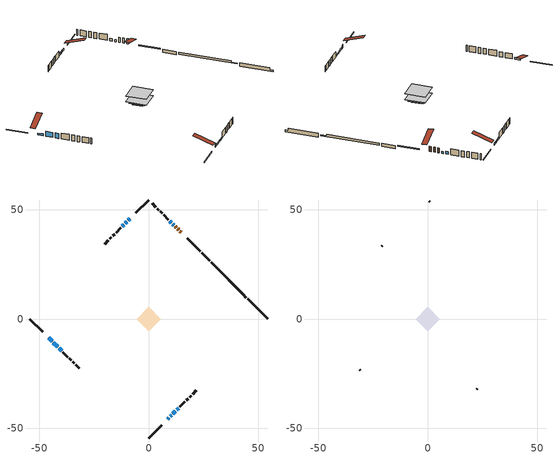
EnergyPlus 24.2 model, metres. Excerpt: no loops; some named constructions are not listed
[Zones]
conditioned space
 floor adiabatic (Floor2 construction): -4.76,0 0,4.76 4.76,0 0,-4.76 z0.91
 floor adiabatic (AdiabaticFloorConstruction): -5.56,0 0,5.56 5.56,0 0,-5.56 z0.91
 floor foundation (Slab1 construction): -2.88,0 0,2.88 2.88,0 0,-2.88 z-0.82
 floor foundation (Slab2 construction): -4.3,0 0,4.3 4.3,0 0,-4.3 z0
 floor foundation (Slab2 construction 1): -2.05,0 0,2.05 2.05,0 0,-2.05 z-0.3
 wall outside (RimJoist1 construction): 0,-54.35 5.92,-48.43 / -54.35,0 -48.43,-5.92 / 0,54.35 -5.92,48.43 / 23.5,30.85 17.58,36.77 z0.91:1.21
 wall outside (AdiabaticWallConstruction 1): 14.83,39.51 14.26,40.09 / 13.61,40.74 13.22,41.13 / 12.56,41.79 12.09,42.26 z0.91:2.94
 wall outside (AdiabaticWallConstruction): 11.44,42.91 10.97,43.38 / -8.66,45.69 -9.35,45 / -10,44.35 -10.69,43.66 z0.91:1.73; 10.31,44.04 9.63,44.72 z0.91:1.98; 8.66,-45.69 9.16,-45.18 z0.91:2.23; 9.82,-44.53 10.4,-43.95 z0.91:1.62; -11.34,43.01 -12.04,42.31 z0.91:1.9; 11.05,-43.3 12.2,-42.14 z0.91:1.57; -45.69,-8.66 -44.18,-10.17 z0.91:1.72; -43.52,-10.83 -41.58,-12.77 / -40.93,-13.42 -39.85,-14.5 z0.91:2.94; 12.86,-41.49 13.62,-40.73 z0.91:1.5
 wall outside (Wall1 construction): 14.27,-40.08 16.48,-37.86 / -39.19,-15.16 -36.98,-17.37 / -12.7,41.65 -14.91,39.44 / 8.97,45.38 6.76,47.59 z0.91:3.35
 wall outside (Wall2 construction): 17.14,-37.21 18,-36.34 / -36.32,-18.03 -35.46,-18.89 / -15.57,38.78 -16.43,37.92 / 6.1,48.25 5.24,49.11 z0.91:3.35
 wall outside (Wall3 construction): 18.66,-35.69 19.35,-34.99 / -34.8,-19.55 -34.11,-20.24 / -17.09,37.26 -17.78,36.57 / 4.58,49.77 3.89,50.46 z0.91:3.35
 wall outside (Wall4 construction): 20.01,-34.34 21.71,-32.63 / -33.45,-20.9 -31.75,-22.6 / -18.44,35.91 -20.14,34.21 / 3.23,51.12 1.53,52.82 z0.91:3.35
 wall foundation (FoundationWall1 construction): 45.19,9.16,-0.82 45.19,9.16,0.7 53.43,0.92,0.7 53.43,0.92,-0.16 54.35,0,-0.16 54.35,0,-0.82
 wall foundation (FoundationWall2 construction): 28.47,25.87,0 28.47,25.87,0.91 42.92,11.42,0.91 42.92,11.42,0.32 44.53,9.82,0.32 44.53,9.82,0
 wall foundation (FoundationWall3 construction): 27.82,26.53 24.15,30.19 z-0.3:0.9
 window (WindowConstruction): 11.43,42.91 10.97,43.38 z0.91:1.72
 window (WindowConstruction 7): 10.31,44.04 9.63,44.72 z0.91:1.98
 window (WindowConstruction 8): -8.66,45.69 -9.34,45 z0.91:1.72
 window (WindowConstruction 9): -10,44.35 -10.68,43.66 z0.91:1.72
 window (WindowConstruction 10): 8.66,-45.69 9.16,-45.18 z0.91:2.23
 window (WindowConstruction 11): 9.82,-44.53 10.4,-43.95 z0.91:1.62
 window (WindowConstruction 1): -11.34,43.01 -12.04,42.31 z0.91:1.9
 window (WindowConstruction 2): 11.05,-43.29 12.2,-42.14 z0.91:1.57
 window (WindowConstruction 3): -45.69,-8.66 -44.18,-10.17 z0.91:1.72
 window (WindowConstruction 4): -43.52,-10.83 -41.58,-12.77 z0.91:2.94
 window (WindowConstruction 5): -40.92,-13.42 -39.85,-14.5 z0.91:2.94
 window (WindowConstruction 6): 12.86,-41.49 13.61,-40.73 z0.91:1.5
 door (Door): 14.83,39.51 14.26,40.09 z0.91:2.94
 door (Door 1): 13.6,40.74 13.22,41.13 z0.91:2.94
 door (Door 2): 12.56,41.79 12.09,42.26 z0.91:2.94
 ceiling adiabatic (AdiabaticFloorConstruction): 0,-5.56 5.56,0 0,5.56 -5.56,0 z0.91
attic - vented
 floor to conditioned space (Floor1 construction Reversed): -5.56,0 0,5.56 5.56,0 0,-5.56 z3.35
 wall outside (Wall5 construction): 22.37,-31.98 22.58,-31.76 / -31.09,-23.26 -30.88,-23.47 / -20.8,33.55 -21.01,33.34 / 0.87,53.48 0.66,53.69 z0.91:3.35
 roof outside (Roof1 construction): 8,-46.34,3.35 2.59,-40.93,5.9 1.16,-42.35,5.9 6.58,-47.77,3.35; -46.34,-8,3.35 -40.93,-2.59,5.9 -42.35,-1.16,5.9 -47.77,-6.58,3.35; -8,46.34,3.35 -2.59,40.93,5.9 -1.16,42.35,5.9 -6.58,47.77,3.35; 15.49,38.86,3.35 10.07,33.44,5.9 11.5,32.01,5.9 16.92,37.43,3.35
[Material] Roughness=Rough; Thermal Absorptance=0.9
Name | Thickness {m} | Conductivity {W/m-K} | Density {kg/m3} | Specific Heat {J/kg-K} | Solar Absorptance | Visible Absorptance
ceiling loosefill ins | 0.0846667 | 0.0480833 | 16.02 | 1046.75 | 0.7 | 0.7
ceiling stud and cavity | 0.1397 | 0.103035 | 65.682 | 1177.47 | 0.7 | 0.7
gypsum board | 0.0127 | 0.160291 | 801 | 837.4 | 0.6 | 0.6
[Construction]
Floor1 construction: ceiling loosefill ins, ceiling stud and cavity, gypsum board
[EnergyManagementSystem:OutputVariable] Type of Data in Variable=Summed; Update Frequency=ZoneTimestep
Name | EMS Variable | EMS Program or Subroutine | Units
loads_htg_skylights_conduction_annual_outvar; Energy Management System Output Variable 13 | loads_htg_skylights_conduction | component_loads_program | J
loads_htg_skylights_solar_annual_outvar; Energy Management System Output Variable 14 | loads_htg_skylights_solar | component_loads_program | J
loads_htg_floors_annual_outvar; Energy Management System Output Variable 15 | loads_htg_floors | component_loads_program | J
loads_htg_slabs_annual_outvar; Energy Management System Output Variable 16 | loads_htg_slabs | component_loads_program | J
loads_htg_internal_mass_annual_outvar; Energy Management System Output Variable 17 | loads_htg_internal_mass | component_loads_program | J
loads_htg_infil_annual_outvar; Energy Management System Output Variable 18 | loads_htg_infil | component_loads_program | J
loads_htg_natvent_annual_outvar; Energy Management System Output Variable 19 | loads_htg_natvent | component_loads_program | J
loads_htg_mechvent_annual_outvar; Energy Management System Output Variable 20 | loads_htg_mechvent | component_loads_program | J
loads_htg_whf_annual_outvar; Energy Management System Output Variable 21 | loads_htg_whf | component_loads_program | J
loads_htg_ducts_annual_outvar; Energy Management System Output Variable 22 | loads_htg_ducts | component_loads_program | J
loads_htg_intgains_annual_outvar; Energy Management System Output Variable 23 | loads_htg_intgains | component_loads_program | J
loads_htg_lighting_annual_outvar; Energy Management System Output Variable 24 | loads_htg_lighting | component_loads_program | J
loads_clg_roofs_annual_outvar; Energy Management System Output Variable 25 | loads_clg_roofs | component_loads_program | J
loads_clg_ceilings_annual_outvar; Energy Management System Output Variable 26 | loads_clg_ceilings | component_loads_program | J
loads_clg_walls_annual_outvar; Energy Management System Output Variable 27 | loads_clg_walls | component_loads_program | J
loads_clg_rim_joists_annual_outvar; Energy Management System Output Variable 28 | loads_clg_rim_joists | component_loads_program | J
loads_clg_foundation_walls_annual_outvar; Energy Management System Output Variable 29 | loads_clg_foundation_walls | component_loads_program | J
loads_clg_doors_annual_outvar; Energy Management System Output Variable 30 | loads_clg_doors | component_loads_program | J
loads_clg_windows_conduction_annual_outvar; Energy Management System Output Variable 31 | loads_clg_windows_conduction | component_loads_program | J
loads_clg_windows_solar_annual_outvar; Energy Management System Output Variable 32 | loads_clg_windows_solar | component_loads_program | J
loads_clg_skylights_conduction_annual_outvar; Energy Management System Output Variable 33 | loads_clg_skylights_conduction | component_loads_program | J
loads_clg_skylights_solar_annual_outvar; Energy Management System Output Variable 34 | loads_clg_skylights_solar | component_loads_program | J
loads_clg_floors_annual_outvar; Energy Management System Output Variable 35 | loads_clg_floors | component_loads_program | J
loads_clg_slabs_annual_outvar; Energy Management System Output Variable 36 | loads_clg_slabs | component_loads_program | J
loads_clg_internal_mass_annual_outvar; Energy Management System Output Variable 37 | loads_clg_internal_mass | component_loads_program | J
loads_clg_infil_annual_outvar; Energy Management System Output Variable 38 | loads_clg_infil | component_loads_program | J
loads_clg_natvent_annual_outvar; Energy Management System Output Variable 39 | loads_clg_natvent | component_loads_program | J
loads_clg_mechvent_annual_outvar; Energy Management System Output Variable 40 | loads_clg_mechvent | component_loads_program | J
loads_clg_whf_annual_outvar; Energy Management System Output Variable 41 | loads_clg_whf | component_loads_program | J
loads_clg_ducts_annual_outvar; Energy Management System Output Variable 42 | loads_clg_ducts | component_loads_program | J
loads_clg_intgains_annual_outvar; Energy Management System Output Variable 43 | loads_clg_intgains | component_loads_program | J
loads_clg_lighting_annual_outvar; Energy Management System Output Variable 44 | loads_clg_lighting | component_loads_program | J
loads_htg_tot_annual_outvar; Energy Management System Output Variable 1; Energy Management System Output Variable 45 | loads_htg_tot | total_loads_program | J
loads_clg_tot_annual_outvar; Energy Management System Output Variable 2; Energy Management System Output Variable 46 | loads_clg_tot | total_loads_program | J
Energy Management System Output Variable 3 | htg_unmet_hours | unmet_hours_program | hr
Energy Management System Output Variable 4 | clg_unmet_hours | unmet_hours_program | hr
Energy Management System Output Variable 5 | loads_htg_roofs | component_loads_program | J
Energy Management System Output Variable 6 | loads_htg_ceilings | component_loads_program | J
Energy Management System Output Variable 7 | loads_htg_walls | component_loads_program | J
Energy Management System Output Variable 8 | loads_htg_rim_joists | component_loads_program | J
Energy Management System Output Variable 9 | loads_htg_foundation_walls | component_loads_program | J
Energy Management System Output Variable 10 | loads_htg_doors | component_loads_program | J
Energy Management System Output Variable 11 | loads_htg_windows_conduction | component_loads_program | J
Energy Management System Output Variable 12 | loads_htg_windows_solar | component_loads_program | J
[Schedule:Day:Interval]
interior lighting schedule day: No, 01:00, 0.108182, 04:00, 0.0901515, 05:00, 0.0991667, 06:00, 0.162273, 07:00, 0.270455, 08:00, 0.342576, 10:00, 0.369621, 11:00, 0.351591, 12:00, 0.333561, 13:00, 0.324545, 14:00, 0.31553, 15:00, 0.333561, 16:00, 0.369621, 17:00, 0.450758, 18:00, 0.585985, 19:00, 0.775303, 20:00, 0.955606, 21:00, 0.991667, 22:00, 0.712197, 23:00, 0.360606, 24:00, 0.162273
interior lighting schedule day 1: No, 01:00, 0.100909, 04:00, 0.0840909, 05:00, 0.0925, 06:00, 0.151364, 07:00, 0.252273, 08:00, 0.319545, 10:00, 0.344773, 11:00, 0.327955, 12:00, 0.311136, 13:00, 0.302727, 14:00, 0.294318, 15:00, 0.311136, 16:00, 0.344773, 17:00, 0.420455, 18:00, 0.546591, 19:00, 0.723182, 20:00, 0.891364, 21:00, 0.925, 22:00, 0.664318, 23:00, 0.336364, 24:00, 0.151364
interior lighting schedule day 2: No, 01:00, 0.0927273, 04:00, 0.0772727, 05:00, 0.085, 06:00, 0.139091, 07:00, 0.231818, 08:00, 0.293636, 10:00, 0.316818, 11:00, 0.301364, 12:00, 0.285909, 13:00, 0.278182, 14:00, 0.270455, 15:00, 0.285909, 16:00, 0.316818, 17:00, 0.386364, 18:00, 0.502273, 19:00, 0.664545, 20:00, 0.819091, 21:00, 0.85, 22:00, 0.610455, 23:00, 0.309091, 24:00, 0.139091
interior lighting schedule day 3: No, 01:00, 0.0845455, 04:00, 0.0704545, 05:00, 0.0775, 06:00, 0.126818, 07:00, 0.211364, 08:00, 0.267727, 10:00, 0.288864, 11:00, 0.274773, 12:00, 0.260682, 13:00, 0.253636, 14:00, 0.246591, 15:00, 0.260682, 16:00, 0.288864, 17:00, 0.352273, 18:00, 0.457955, 19:00, 0.605909, 20:00, 0.746818, 21:00, 0.775, 22:00, 0.556591, 23:00, 0.281818, 24:00, 0.126818
interior lighting schedule day 4: No, 01:00, 0.0763636, 04:00, 0.0636364, 05:00, 0.07, 06:00, 0.114545, 07:00, 0.190909, 08:00, 0.241818, 10:00, 0.260909, 11:00, 0.248182, 12:00, 0.235455, 13:00, 0.229091, 14:00, 0.222727, 15:00, 0.235455, 16:00, 0.260909, 17:00, 0.318182, 18:00, 0.413636, 19:00, 0.547273, 20:00, 0.674545, 21:00, 0.7, 22:00, 0.502727, 23:00, 0.254545, 24:00, 0.114545
interior lighting schedule day 5: No, 01:00, 0.0727273, 04:00, 0.0606061, 05:00, 0.0666667, 06:00, 0.109091, 07:00, 0.181818, 08:00, 0.230303, 10:00, 0.248485, 11:00, 0.236364, 12:00, 0.224242, 13:00, 0.218182, 14:00, 0.212121, 15:00, 0.224242, 16:00, 0.248485, 17:00, 0.30303, 18:00, 0.393939, 19:00, 0.521212, 20:00, 0.642424, 21:00, 0.666667, 22:00, 0.478788, 23:00, 0.242424, 24:00, 0.109091
interior lighting schedule day 6: No, 01:00, 0.0745455, 04:00, 0.0621212, 05:00, 0.0683333, 06:00, 0.111818, 07:00, 0.186364, 08:00, 0.236061, 10:00, 0.254697, 11:00, 0.242273, 12:00, 0.229848, 13:00, 0.223636, 14:00, 0.217424, 15:00, 0.229848, 16:00, 0.254697, 17:00, 0.310606, 18:00, 0.403788, 19:00, 0.534242, 20:00, 0.658485, 21:00, 0.683333, 22:00, 0.490758, 23:00, 0.248485, 24:00, 0.111818
interior lighting schedule day 7: No, 01:00, 0.08, 04:00, 0.0666667, 05:00, 0.0733333, 06:00, 0.12, 07:00, 0.2, 08:00, 0.253333, 10:00, 0.273333, 11:00, 0.26, 12:00, 0.246667, 13:00, 0.24, 14:00, 0.233333, 15:00, 0.246667, 16:00, 0.273333, 17:00, 0.333333, 18:00, 0.433333, 19:00, 0.573333, 20:00, 0.706667, 21:00, 0.733333, 22:00, 0.526667, 23:00, 0.266667, 24:00, 0.12
interior lighting schedule day 8: No, 01:00, 0.0890909, 04:00, 0.0742424, 05:00, 0.0816667, 06:00, 0.133636, 07:00, 0.222727, 08:00, 0.282121, 10:00, 0.304394, 11:00, 0.289545, 12:00, 0.274697, 13:00, 0.267273, 14:00, 0.259848, 15:00, 0.274697, 16:00, 0.304394, 17:00, 0.371212, 18:00, 0.482576, 19:00, 0.638485, 20:00, 0.78697, 21:00, 0.816667, 22:00, 0.586515, 23:00, 0.29697, 24:00, 0.133636
interior lighting schedule day 9: No, 01:00, 0.0972727, 04:00, 0.0810606, 05:00, 0.0891667, 06:00, 0.145909, 07:00, 0.243182, 08:00, 0.30803, 10:00, 0.332348, 11:00, 0.316136, 12:00, 0.299924, 13:00, 0.291818, 14:00, 0.283712, 15:00, 0.299924, 16:00, 0.332348, 17:00, 0.405303, 18:00, 0.526894, 19:00, 0.697121, 20:00, 0.859242, 21:00, 0.891667, 22:00, 0.640379, 23:00, 0.324242, 24:00, 0.145909
interior lighting schedule day 10: No, 01:00, 0.105455, 04:00, 0.0878788, 05:00, 0.0966667, 06:00, 0.158182, 07:00, 0.263636, 08:00, 0.333939, 10:00, 0.360303, 11:00, 0.342727, 12:00, 0.325152, 13:00, 0.316364, 14:00, 0.307576, 15:00, 0.325152, 16:00, 0.360303, 17:00, 0.439394, 18:00, 0.571212, 19:00, 0.755758, 20:00, 0.931515, 21:00, 0.966667, 22:00, 0.694242, 23:00, 0.351515, 24:00, 0.158182
interior lighting schedule day 11: No, 01:00, 0.109091, 04:00, 0.0909091, 05:00, 0.1, 06:00, 0.163636, 07:00, 0.272727, 08:00, 0.345455, 10:00, 0.372727, 11:00, 0.354545, 12:00, 0.336364, 13:00, 0.327273, 14:00, 0.318182, 15:00, 0.336364, 16:00, 0.372727, 17:00, 0.454545, 18:00, 0.590909, 19:00, 0.781818, 20:00, 0.963636, 21:00, 1, 22:00, 0.718182, 23:00, 0.363636, 24:00, 0.163636
interior lighting schedule default day; occupants schedule default day; clothes dryer schedule default day; cooking range schedule default day; mech vent bath fan 0 schedule default day; misc plug loads schedule default day; general water use schedule default day; heating setpoint default day; cooling setpoint default day; clothes dryer exhaust 0 schedule default day; cooling season schedule day; cooling season schedule day 2; cooling season schedule default day; exterior lighting schedule default day; natural vent schedule default day: No, 24:00, 0
occupants schedule day: No, 05:00, 0.426829, 06:00, 0.719512, 07:00, 1, 08:00, 0.670732, 09:00, 0.329268, 14:00, 0.170732, 15:00, 0.231707, 16:00, 0.329268, 17:00, 0.5, 18:00, 0.670732, 19:00, 0.829268, 21:00, 1, 22:00, 0.853659, 23:00, 0.646341, 24:00, 0.426829
clothes dryer schedule day; clothes dryer exhaust 0 schedule day: No, 01:00, 0.123457, 02:00, 0.0740741, 03:00, 0.0493827, 04:00, 0.0246914, 05:00, 0.0493827, 06:00, 0.0740741, 07:00, 0.197531, 08:00, 0.395062, 09:00, 0.592593, 10:00, 0.839506, 11:00, 0.962963, 12:00, 1, 13:00, 0.91358, 14:00, 0.82716, 15:00, 0.716049, 16:00, 0.753086, 17:00, 0.679012, 18:00, 0.666667, 20:00, 0.62963, 21:00, 0.641975, 22:00, 0.666667, 23:00, 0.54321, 24:00, 0.296296
cooking range schedule day: No, 05:00, 0.0597015, 06:00, 0.11194, 07:00, 0.171642, 08:00, 0.291045, 11:00, 0.343284, 12:00, 0.402985, 13:00, 0.462687, 14:00, 0.343284, 15:00, 0.291045, 16:00, 0.402985, 17:00, 0.567164, 18:00, 1, 19:00, 0.850746, 20:00, 0.432836, 21:00, 0.291045, 22:00, 0.231343, 23:00, 0.171642, 24:00, 0.11194
mech vent bath fan 0 schedule day: No, 07:00, 0, 08:00, 1, 09:00, 0.2, 24:00, 0
misc plug loads schedule day: No, 06:00, 0.705882, 07:00, 0.745098, 08:00, 0.803922, 15:00, 0.823529, 16:00, 0.862745, 17:00, 0.921569, 18:00, 0.980392, 19:00, 1, 20:00, 0.980392, 21:00, 0.941176, 22:00, 0.862745, 23:00, 0.784314, 24:00, 0.72549
general water use schedule day: No, 01:00, 0.315068, 03:00, 0.287671, 04:00, 0.342466, 05:00, 0.369863, 06:00, 0.520548, 07:00, 0.60274, 08:00, 0.534247, 10:00, 0.506849, 11:00, 0.465753, 14:00, 0.479452, 15:00, 0.534247, 16:00, 0.589041, 17:00, 0.69863, 18:00, 0.876712, 19:00, 0.890411, 20:00, 0.986301, 21:00, 1, 22:00, 0.863014, 23:00, 0.616438, 24:00, 0.465753
heating setpoint day: No, 07:00, 18, 23:00, 21, 24:00, 18
cooling setpoint day: No, 24:00, 25
cooling season schedule day 1: No, 24:00, 1
exterior lighting schedule day: No, 01:00, 0.566667, 03:00, 0.524167, 05:00, 0.495833, 06:00, 0.5525, 07:00, 0.623333, 08:00, 0.580833, 09:00, 0.439167, 10:00, 0.354167, 12:00, 0.34, 13:00, 0.354167, 14:00, 0.396667, 15:00, 0.425, 16:00, 0.495833, 17:00, 0.623333, 18:00, 0.793333, 19:00, 0.906667, 20:00, 0.963333, 21:00, 0.991667, 22:00, 0.920833, 23:00, 0.793333, 24:00, 0.665833
exterior lighting schedule day 1: No, 01:00, 0.528571, 03:00, 0.488929, 05:00, 0.4625, 06:00, 0.515357, 07:00, 0.581429, 08:00, 0.541786, 09:00, 0.409643, 10:00, 0.330357, 12:00, 0.317143, 13:00, 0.330357, 14:00, 0.37, 15:00, 0.396429, 16:00, 0.4625, 17:00, 0.581429, 18:00, 0.74, 19:00, 0.845714, 20:00, 0.898571, 21:00, 0.925, 22:00, 0.858929, 23:00, 0.74, 24:00, 0.621071
exterior lighting schedule day 10: No, 01:00, 0.552381, 03:00, 0.510952, 05:00, 0.483333, 06:00, 0.538571, 07:00, 0.607619, 08:00, 0.56619, 09:00, 0.428095, 10:00, 0.345238, 12:00, 0.331429, 13:00, 0.345238, 14:00, 0.386667, 15:00, 0.414286, 16:00, 0.483333, 17:00, 0.607619, 18:00, 0.773333, 19:00, 0.88381, 20:00, 0.939048, 21:00, 0.966667, 22:00, 0.897619, 23:00, 0.773333, 24:00, 0.649048
exterior lighting schedule day 11: No, 01:00, 0.571429, 03:00, 0.528571, 05:00, 0.5, 06:00, 0.557143, 07:00, 0.628571, 08:00, 0.585714, 09:00, 0.442857, 10:00, 0.357143, 12:00, 0.342857, 13:00, 0.357143, 14:00, 0.4, 15:00, 0.428571, 16:00, 0.5, 17:00, 0.628571, 18:00, 0.8, 19:00, 0.914286, 20:00, 0.971429, 21:00, 1, 22:00, 0.928571, 23:00, 0.8, 24:00, 0.671429
exterior lighting schedule day 2: No, 01:00, 0.485714, 03:00, 0.449286, 05:00, 0.425, 06:00, 0.473571, 07:00, 0.534286, 08:00, 0.497857, 09:00, 0.376429, 10:00, 0.303571, 12:00, 0.291429, 13:00, 0.303571, 14:00, 0.34, 15:00, 0.364286, 16:00, 0.425, 17:00, 0.534286, 18:00, 0.68, 19:00, 0.777143, 20:00, 0.825714, 21:00, 0.85, 22:00, 0.789286, 23:00, 0.68, 24:00, 0.570714
exterior lighting schedule day 3: No, 01:00, 0.442857, 03:00, 0.409643, 05:00, 0.3875, 06:00, 0.431786, 07:00, 0.487143, 08:00, 0.453929, 09:00, 0.343214, 10:00, 0.276786, 12:00, 0.265714, 13:00, 0.276786, 14:00, 0.31, 15:00, 0.332143, 16:00, 0.3875, 17:00, 0.487143, 18:00, 0.62, 19:00, 0.708571, 20:00, 0.752857, 21:00, 0.775, 22:00, 0.719643, 23:00, 0.62, 24:00, 0.520357
exterior lighting schedule day 4: No, 01:00, 0.4, 03:00, 0.37, 05:00, 0.35, 06:00, 0.39, 07:00, 0.44, 08:00, 0.41, 09:00, 0.31, 10:00, 0.25, 12:00, 0.24, 13:00, 0.25, 14:00, 0.28, 15:00, 0.3, 16:00, 0.35, 17:00, 0.44, 18:00, 0.56, 19:00, 0.64, 20:00, 0.68, 21:00, 0.7, 22:00, 0.65, 23:00, 0.56, 24:00, 0.47
exterior lighting schedule day 5: No, 01:00, 0.380952, 03:00, 0.352381, 05:00, 0.333333, 06:00, 0.371429, 07:00, 0.419048, 08:00, 0.390476, 09:00, 0.295238, 10:00, 0.238095, 12:00, 0.228571, 13:00, 0.238095, 14:00, 0.266667, 15:00, 0.285714, 16:00, 0.333333, 17:00, 0.419048, 18:00, 0.533333, 19:00, 0.609524, 20:00, 0.647619, 21:00, 0.666667, 22:00, 0.619048, 23:00, 0.533333, 24:00, 0.447619
exterior lighting schedule day 6: No, 01:00, 0.390476, 03:00, 0.36119, 05:00, 0.341667, 06:00, 0.380714, 07:00, 0.429524, 08:00, 0.400238, 09:00, 0.302619, 10:00, 0.244048, 12:00, 0.234286, 13:00, 0.244048, 14:00, 0.273333, 15:00, 0.292857, 16:00, 0.341667, 17:00, 0.429524, 18:00, 0.546667, 19:00, 0.624762, 20:00, 0.66381, 21:00, 0.683333, 22:00, 0.634524, 23:00, 0.546667, 24:00, 0.45881
exterior lighting schedule day 7: No, 01:00, 0.419048, 03:00, 0.387619, 05:00, 0.366667, 06:00, 0.408571, 07:00, 0.460952, 08:00, 0.429524, 09:00, 0.324762, 10:00, 0.261905, 12:00, 0.251429, 13:00, 0.261905, 14:00, 0.293333, 15:00, 0.314286, 16:00, 0.366667, 17:00, 0.460952, 18:00, 0.586667, 19:00, 0.670476, 20:00, 0.712381, 21:00, 0.733333, 22:00, 0.680952, 23:00, 0.586667, 24:00, 0.492381
exterior lighting schedule day 8: No, 01:00, 0.466667, 03:00, 0.431667, 05:00, 0.408333, 06:00, 0.455, 07:00, 0.513333, 08:00, 0.478333, 09:00, 0.361667, 10:00, 0.291667, 12:00, 0.28, 13:00, 0.291667, 14:00, 0.326667, 15:00, 0.35, 16:00, 0.408333, 17:00, 0.513333, 18:00, 0.653333, 19:00, 0.746667, 20:00, 0.793333, 21:00, 0.816667, 22:00, 0.758333, 23:00, 0.653333, 24:00, 0.548333
exterior lighting schedule day 9: No, 01:00, 0.509524, 03:00, 0.47131, 05:00, 0.445833, 06:00, 0.496786, 07:00, 0.560476, 08:00, 0.522262, 09:00, 0.394881, 10:00, 0.318452, 12:00, 0.305714, 13:00, 0.318452, 14:00, 0.356667, 15:00, 0.382143, 16:00, 0.445833, 17:00, 0.560476, 18:00, 0.713333, 19:00, 0.815238, 20:00, 0.86619, 21:00, 0.891667, 22:00, 0.827976, 23:00, 0.713333, 24:00, 0.59869
[Schedule:Week:Daily]
heating setpoint Week Rule - Jan1-Dec31: heating setpoint day, heating setpoint day, heating setpoint day, heating setpoint day, heating setpoint day, heating setpoint day, heating setpoint day, heating setpoint default day, heating setpoint default day, heating setpoint default day, heating setpoint default day, heating setpoint default day
cooling setpoint Week Rule - Jan1-Dec31: cooling setpoint day, cooling setpoint day, cooling setpoint day, cooling setpoint day, cooling setpoint day, cooling setpoint day, cooling setpoint day, cooling setpoint default day, cooling setpoint default day, cooling setpoint default day, cooling setpoint default day, cooling setpoint default day
clothes dryer exhaust 0 schedule Week Rule - Jan1-Dec31: clothes dryer exhaust 0 schedule day, clothes dryer exhaust 0 schedule day, clothes dryer exhaust 0 schedule day, clothes dryer exhaust 0 schedule day, clothes dryer exhaust 0 schedule day, clothes dryer exhaust 0 schedule day, clothes dryer exhaust 0 schedule day, clothes dryer exhaust 0 schedule default day, clothes dryer exhaust 0 schedule default day, clothes dryer exhaust 0 schedule default day, clothes dryer exhaust 0 schedule default day, clothes dryer exhaust 0 schedule default day
cooling season schedule Week Rule - Jan1-May26: cooling season schedule day, cooling season schedule day, cooling season schedule day, cooling season schedule day, cooling season schedule day, cooling season schedule day, cooling season schedule day, cooling season schedule default day, cooling season schedule default day, cooling season schedule default day, cooling season schedule default day, cooling season schedule default day
cooling season schedule Week Rule - May27-Jun2: cooling season schedule day, cooling season schedule day, cooling season schedule day, cooling season schedule day, cooling season schedule day, cooling season schedule day 1, cooling season schedule day 1, cooling season schedule default day, cooling season schedule default day, cooling season schedule default day, cooling season schedule default day, cooling season schedule default day
cooling season schedule Week Rule - Jun3-Sep29: cooling season schedule day 1, cooling season schedule day 1, cooling season schedule day 1, cooling season schedule day 1, cooling season schedule day 1, cooling season schedule day 1, cooling season schedule day 1, cooling season schedule default day, cooling season schedule default day, cooling season schedule default day, cooling season schedule default day, cooling season schedule default day
cooling season schedule Week Rule - Sep30-Oct6: cooling season schedule day 1, cooling season schedule day 2, cooling season schedule day 2, cooling season schedule day 2, cooling season schedule day 2, cooling season schedule day 2, cooling season schedule day 2, cooling season schedule default day, cooling season schedule default day, cooling season schedule default day, cooling season schedule default day, cooling season schedule default day
cooling season schedule Week Rule - Oct7-Dec31: cooling season schedule day 2, cooling season schedule day 2, cooling season schedule day 2, cooling season schedule day 2, cooling season schedule day 2, cooling season schedule day 2, cooling season schedule day 2, cooling season schedule default day, cooling season schedule default day, cooling season schedule default day, cooling season schedule default day, cooling season schedule default day
exterior lighting schedule Week Rule - May27-Jun2: exterior lighting schedule day 4, exterior lighting schedule day 4, exterior lighting schedule day 4, exterior lighting schedule day 4, exterior lighting schedule day 4, exterior lighting schedule day 5, exterior lighting schedule day 5, exterior lighting schedule default day, exterior lighting schedule default day, exterior lighting schedule default day, exterior lighting schedule default day, exterior lighting schedule default day
exterior lighting schedule Week Rule - Jun3-Jun30: exterior lighting schedule day 5, exterior lighting schedule day 5, exterior lighting schedule day 5, exterior lighting schedule day 5, exterior lighting schedule day 5, exterior lighting schedule day 5, exterior lighting schedule day 5, exterior lighting schedule default day, exterior lighting schedule default day, exterior lighting schedule default day, exterior lighting schedule default day, exterior lighting schedule default day
exterior lighting schedule Week Rule - Jul1-Jul28: exterior lighting schedule day 6, exterior lighting schedule day 6, exterior lighting schedule day 6, exterior lighting schedule day 6, exterior lighting schedule day 6, exterior lighting schedule day 6, exterior lighting schedule day 6, exterior lighting schedule default day, exterior lighting schedule default day, exterior lighting schedule default day, exterior lighting schedule default day, exterior lighting schedule default day
exterior lighting schedule Week Rule - Jul29-Aug4: exterior lighting schedule day 6, exterior lighting schedule day 6, exterior lighting schedule day 6, exterior lighting schedule day 7, exterior lighting schedule day 7, exterior lighting schedule day 7, exterior lighting schedule day 7, exterior lighting schedule default day, exterior lighting schedule default day, exterior lighting schedule default day, exterior lighting schedule default day, exterior lighting schedule default day
exterior lighting schedule Week Rule - Aug5-Aug25: exterior lighting schedule day 7, exterior lighting schedule day 7, exterior lighting schedule day 7, exterior lighting schedule day 7, exterior lighting schedule day 7, exterior lighting schedule day 7, exterior lighting schedule day 7, exterior lighting schedule default day, exterior lighting schedule default day, exterior lighting schedule default day, exterior lighting schedule default day, exterior lighting schedule default day
exterior lighting schedule Week Rule - Aug26-Sep1: exterior lighting schedule day 7, exterior lighting schedule day 7, exterior lighting schedule day 7, exterior lighting schedule day 7, exterior lighting schedule day 7, exterior lighting schedule day 7, exterior lighting schedule day 8, exterior lighting schedule default day, exterior lighting schedule default day, exterior lighting schedule default day, exterior lighting schedule default day, exterior lighting schedule default day
exterior lighting schedule Week Rule - Sep2-Sep29: exterior lighting schedule day 8, exterior lighting schedule day 8, exterior lighting schedule day 8, exterior lighting schedule day 8, exterior lighting schedule day 8, exterior lighting schedule day 8, exterior lighting schedule day 8, exterior lighting schedule default day, exterior lighting schedule default day, exterior lighting schedule default day, exterior lighting schedule default day, exterior lighting schedule default day
exterior lighting schedule Week Rule - Sep30-Oct6: exterior lighting schedule day 8, exterior lighting schedule day 9, exterior lighting schedule day 9, exterior lighting schedule day 9, exterior lighting schedule day 9, exterior lighting schedule day 9, exterior lighting schedule day 9, exterior lighting schedule default day, exterior lighting schedule default day, exterior lighting schedule default day, exterior lighting schedule default day, exterior lighting schedule default day
exterior lighting schedule Week Rule - Oct7-Oct27: exterior lighting schedule day 9, exterior lighting schedule day 9, exterior lighting schedule day 9, exterior lighting schedule day 9, exterior lighting schedule day 9, exterior lighting schedule day 9, exterior lighting schedule day 9, exterior lighting schedule default day, exterior lighting schedule default day, exterior lighting schedule default day, exterior lighting schedule default day, exterior lighting schedule default day
exterior lighting schedule Week Rule - Oct28-Nov3: exterior lighting schedule day 9, exterior lighting schedule day 9, exterior lighting schedule day 9, exterior lighting schedule day 9, exterior lighting schedule day 10, exterior lighting schedule day 10, exterior lighting schedule day 10, exterior lighting schedule default day, exterior lighting schedule default day, exterior lighting schedule default day, exterior lighting schedule default day, exterior lighting schedule default day
exterior lighting schedule Week Rule - Nov4-Nov24: exterior lighting schedule day 10, exterior lighting schedule day 10, exterior lighting schedule day 10, exterior lighting schedule day 10, exterior lighting schedule day 10, exterior lighting schedule day 10, exterior lighting schedule day 10, exterior lighting schedule default day, exterior lighting schedule default day, exterior lighting schedule default day, exterior lighting schedule default day, exterior lighting schedule default day
exterior lighting schedule Week Rule - Nov25-Dec1: exterior lighting schedule day 10, exterior lighting schedule day 10, exterior lighting schedule day 10, exterior lighting schedule day 10, exterior lighting schedule day 10, exterior lighting schedule day 10, exterior lighting schedule day 11, exterior lighting schedule default day, exterior lighting schedule default day, exterior lighting schedule default day, exterior lighting schedule default day, exterior lighting schedule default day
exterior lighting schedule Week Rule - Dec2-Dec31: exterior lighting schedule day 11, exterior lighting schedule day 11, exterior lighting schedule day 11, exterior lighting schedule day 11, exterior lighting schedule day 11, exterior lighting schedule day 11, exterior lighting schedule day 11, exterior lighting schedule default day, exterior lighting schedule default day, exterior lighting schedule default day, exterior lighting schedule default day, exterior lighting schedule default day
natural vent schedule Week Rule - Jan1-Dec31: natural vent schedule default day, natural vent schedule default day, natural vent schedule default day, natural vent schedule default day, natural vent schedule default day, natural vent schedule default day, natural vent schedule default day, natural vent schedule default day, natural vent schedule default day, natural vent schedule default day, natural vent schedule default day, natural vent schedule default day
[Schedule:Year]
heating setpoint: heating setpoint Week Rule - Jan1-Dec31, 1, 1, 12, 31
cooling setpoint: cooling setpoint Week Rule - Jan1-Dec31, 1, 1, 12, 31
clothes dryer exhaust 0 schedule: clothes dryer exhaust 0 schedule Week Rule - Jan1-Dec31, 1, 1, 12, 31
cooling season schedule: cooling season schedule Week Rule - Jan1-May26, 1, 1, 5, 26, cooling season schedule Week Rule - May27-Jun2, 5, 27, 6, 2, cooling season schedule Week Rule - Jun3-Sep29, 6, 3, 9, 29, cooling season schedule Week Rule - Sep30-Oct6, 9, 30, 10, 6, cooling season schedule Week Rule - Oct7-Dec31, 10, 7, 12, 31
natural vent schedule: natural vent schedule Week Rule - Jan1-Dec31, 1, 1, 12, 31
